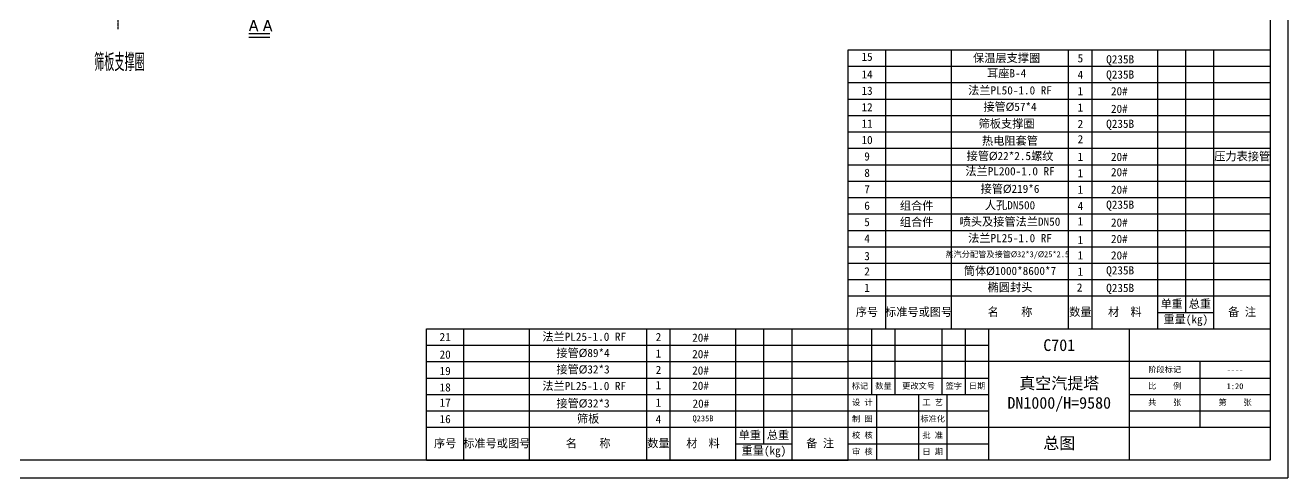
# Model space of a CAD drawing. Header units: millimetres. Extents: x 14267 to 75871, y -516 to 30235.
# Drawn here: x 50449 to 61222, y 18285 to 22144 of the extents above; entities that cross this region are included whole.
import ezdxf

# ---------------------------------------------------------------- set-up
doc = ezdxf.new("R2010")
doc.units = ezdxf.units.MM
doc.linetypes.add('ACAD_ISO04W100', pattern=[30, 24, -3, 0, -3])
for name, color, linetype, lineweight in [('中心线', 1, 'ACAD_ISO04W100', 13), ('文字', 6, 'Continuous', 13), ('粗实线', 7, 'Continuous', 35), ('辅助线', 4, 'Continuous', 13)]:
    doc.layers.add(name, color=color, linetype=linetype, lineweight=lineweight)
doc.styles.get("Standard").update_dxf_attribs({"font": 'txt', "bigfont": 'gbcbig.shx'})
doc.styles.add('样式1', font='', dxfattribs={"height": 3.5})
doc.styles.get('样式1').set_extended_font_data('FangSong_GB2312')

msp = doc.modelspace()

# ---------------------------------------------------------------- linework, layer by layer
at = {"lineweight": -3}
for p, q in [((61222.34, 29834.77), (61222.34, 18284.77)), ((61072.34, 29684.77), (61072.34, 18434.77)), ((61072.34, 18434.77), (42282.34, 18434.77)), ((42132.34, 18284.77), (61222.34, 18284.77))]:
    msp.add_line(p, q, dxfattribs=at)
at = {"layer": '中心线', "lineweight": -3}
msp.add_line((51241.48, 22109.71), (51241.48, 23229.71), dxfattribs=at)
at = {"layer": '粗实线', "lineweight": -3}
for p, q in [((52357.18, 22073.03), (52537.18, 22073.03)), ((52357.18, 22043.03), (52537.18, 22043.03)), ((57472.34, 19554.77), (57472.34, 21934.77)), ((57472.34, 19834.77), (61072.34, 19834.77)), ((53872.34, 18434.77), (53872.34, 19554.77)), ((57472.34, 19554.77), (61072.34, 19554.77)), ((57472.34, 18434.77), (57472.34, 19554.77)), ((58672.34, 18434.77), (58672.34, 19554.77)), ((59872.34, 18434.77), (59872.34, 19554.77)), ((61072.34, 19274.77), (58672.34, 19274.77)), ((57472.34, 18994.77), (58672.34, 18994.77)), ((53872.34, 18714.77), (57472.34, 18714.77)), ((58672.34, 18714.77), (61072.34, 18714.77)), ((53872.34, 18434.77), (57472.34, 18434.77))]:
    msp.add_line(p, q, dxfattribs=at)
at = {"layer": '辅助线', "lineweight": -3}
for p, q in [((57472.34, 21934.77), (61072.34, 21934.77)), ((57792.34, 19554.77), (57792.34, 21934.77)), ((58352.34, 19554.77), (58352.34, 21934.77)), ((59352.34, 19554.77), (59352.34, 21934.77)), ((59552.34, 19554.77), (59552.34, 21934.77)), ((60112.34, 19554.77), (60112.34, 21934.77)), ((60352.34, 19694.77), (60352.34, 21934.77)), ((60592.34, 19554.77), (60592.34, 21934.77)), ((57472.34, 21794.77), (61072.34, 21794.77)), ((57472.34, 21654.77), (61072.34, 21654.77)), ((57472.34, 21514.77), (61072.34, 21514.77)), ((57472.34, 21374.77), (61072.34, 21374.77)), ((57472.34, 21234.77), (61072.34, 21234.77)), ((57472.34, 21094.77), (61072.34, 21094.77)), ((57472.34, 20954.77), (61072.34, 20954.77)), ((57472.34, 20814.77), (61072.34, 20814.77)), ((57472.34, 20674.77), (61072.34, 20674.77)), ((57472.34, 20534.77), (61072.34, 20534.77)), ((57472.34, 20394.77), (61072.34, 20394.77)), ((57472.34, 20254.77), (61072.34, 20254.77)), ((57472.34, 20114.77), (61072.34, 20114.77)), ((57472.34, 19974.77), (61072.34, 19974.77)), ((60112.34, 19694.77), (60592.34, 19694.77)), ((53872.34, 19554.77), (57472.34, 19554.77)), ((54192.34, 18434.77), (54192.34, 19554.77)), ((54752.34, 18434.77), (54752.34, 19554.77)), ((55752.34, 18434.77), (55752.34, 19554.77)), ((55952.34, 18434.77), (55952.34, 19554.77)), ((56512.34, 18434.77), (56512.34, 19554.77)), ((56752.34, 18574.77), (56752.34, 19554.77)), ((56992.34, 18434.77), (56992.34, 19554.77)), ((57672.34, 18994.77), (57672.34, 19554.77)), ((57872.34, 18994.77), (57872.34, 19554.77)), ((58272.34, 18994.77), (58272.34, 19554.77)), ((58472.34, 18994.77), (58472.34, 19554.77)), ((53872.34, 19414.77), (57472.34, 19414.77)), ((57472.34, 19414.77), (58672.34, 19414.77)), ((53872.34, 19274.77), (57472.34, 19274.77)), ((58672.34, 19274.77), (57472.34, 19274.77)), ((60472.34, 19274.77), (60472.34, 18714.77)), ((53872.34, 19134.77), (57472.34, 19134.77)), ((57472.34, 19134.77), (58672.34, 19134.77)), ((59872.34, 19134.77), (61072.34, 19134.77)), ((53872.34, 18994.77), (57472.34, 18994.77)), ((57712.34, 18994.77), (57712.34, 18434.77)), ((58072.34, 18994.77), (58072.34, 18434.77)), ((58312.34, 18994.77), (58312.34, 18434.77)), ((59872.34, 18994.77), (61072.34, 18994.77)), ((53872.34, 18854.77), (57472.34, 18854.77)), ((57472.34, 18854.77), (58672.34, 18854.77)), ((59872.34, 18854.77), (61072.34, 18854.77)), ((57472.34, 18714.77), (58672.34, 18714.77)), ((56512.34, 18574.77), (56992.34, 18574.77)), ((57472.34, 18574.77), (58672.34, 18574.77))]:
    msp.add_line(p, q, dxfattribs=at)

# ---------------------------------------------------------------- texts
at = {"lineweight": -3, "attachment_point": 1}
for s, insert, char_height, width in [('A', (52357.18, 22193.03), 100, 1329.6687), ('A', (52477.18, 22193.03), 100, 1329.6687), ('{\\W0.8;筛板支撑圈}', (51037.08, 21902.49), 150, 1427.1796)]:
    msp.add_mtext(s, dxfattribs=dict(at, insert=insert, char_height=char_height, width=width))
at = {"layer": '文字', "lineweight": -3, "attachment_point": 5, "style": '样式1'}
for s, insert, char_height, width in [('15', (57632.34, 21874.77), 70, 320), ('保温层支撑圈', (58823.4, 21860.59), 70, 1000), ('5', (59452.91, 21862.04), 70, 320), ('Q235B', (59792.34, 21844.77), 70, 1000), ('耳座B-4', (58823.4, 21730.59), 70, 1000), ('14', (57632.34, 21724.77), 70, 320), ('4', (59452.91, 21722.04), 70, 320), ('Q235B', (59792.34, 21714.77), 70, 1000), ('13', (57632.34, 21584.77), 70, 320), ('法兰PL50-1.0 RF', (58852.34, 21584.77), 70, 1000), ('1', (59452.91, 21582.04), 70, 320), ('20#', (59785.21, 21580.64), 70, 320), ('12', (57632.34, 21444.77), 70, 320), ('接管{\\fVrinda|b0|i0|c134|p2;%%C}57*4', (58852.34, 21444.77), 70, 1184.2959), ('1', (59452.91, 21442.04), 70, 320), ('20#', (59785.21, 21430.64), 70, 320), ('11', (57632.34, 21304.77), 70, 320), ('筛板支撑圈', (58823.4, 21300.59), 70, 1000), ('2', (59452.91, 21302.04), 70, 320), ('Q235B', (59792.34, 21294.77), 70, 1000), ('10', (57632.34, 21164.77), 70, 320), ('热电阻套管', (58852.34, 21154.77), 70, 1184.2959), ('2', (59452.91, 21172.04), 70, 320), ('9', (57632.34, 21024.77), 70, 320), ('接管{\\fVrinda|b0|i0|c134|p2;%%C}22*2.5螺纹', (58852.34, 21024.77), 70, 1184.2959), ('1', (59452.91, 21022.04), 70, 320), ('20#', (59785.21, 21020.64), 70, 320), ('压力表接管', (60833.66, 21021.79), 70, 1000), ('8', (57632.34, 20884.77), 70, 320), ('法兰PL200-1.0 RF', (58852.34, 20894.77), 70, 1000), ('1', (59452.91, 20882.04), 70, 320), ('20#', (59785.21, 20890.64), 70, 320), ('接管{\\fVrinda|b0|i0|c134|p2;%%C}219*6', (58852.34, 20744.77), 70, 1184.2959), ('7', (57632.34, 20744.77), 70, 320), ('1', (59452.91, 20742.04), 70, 320), ('20#', (59785.21, 20740.64), 70, 320), ('6', (57632.34, 20604.77), 70, 320), ('组合件', (58055.76, 20601.32), 70, 1000), ('人孔DN500', (58852.34, 20604.77), 70, 1000), ('4', (59452.91, 20602.04), 70, 320), ('Q235B', (59792.34, 20604.77), 70, 1000), ('5', (57632.34, 20464.77), 70, 320), ('组合件', (58055.76, 20461.32), 70, 1000), ('喷头及接管法兰DN50', (58852.34, 20464.77), 70, 1000), ('1', (59452.91, 20472.04), 70, 320), ('20#', (59785.21, 20460.64), 70, 320), ('法兰PL25-1.0 RF', (58852.34, 20324.77), 70, 1000), ('4', (57632.34, 20324.77), 70, 320), ('1', (59452.91, 20312.04), 70, 320), ('20#', (59785.21, 20320.64), 70, 320), ('3', (57632.34, 20174.77), 70, 320), ('蒸汽分配管及接管{\\fVrinda|b0|i0|c134|p2;%%C}32*3/{\\fVrinda|b0|i0|c134|p2;%%C}25*2.5', (58828.78, 20184.77), 50, 1184.2959), ('1', (59452.91, 20182.04), 70, 320), ('20#', (59785.21, 20180.64), 70, 320), ('2', (57632.34, 20044.77), 70, 320), ('筒体{\\fVrinda|b0|i0|c134|p2;%%C}1000*8600*7', (58852.34, 20044.77), 70, 1000), ('1', (59452.91, 20042.04), 70, 320), ('Q235B', (59792.34, 20044.77), 70, 1000), ('1', (57632.34, 19904.77), 70, 320), ('椭圆封头', (58852.34, 19904.77), 70, 1000), ('2', (59446.35, 19907.39), 70, 320), ('Q235B', (59792.34, 19894.77), 70, 1000), ('序号', (57632.34, 19694.77), 70, 320), ('标准号或图号', (58072.34, 19694.77), 70, 560), ('名    称', (58852.34, 19694.77), 70, 1000), ('数量', (59452.34, 19694.77), 70, 200), ('材  料', (59832.34, 19694.77), 70, 560), ('{\\H0.9821x;单重}', (60232.34, 19764.77), 70, 240), ('总重', (60472.34, 19764.77), 70, 240), ('备 注', (60832.34, 19694.77), 70, 480), ('重量(kg)', (60352.34, 19624.77), 70, 480), ('法兰PL25-1.0 RF', (55218.94, 19483.56), 70, 1000), ('2', (55852.34, 19484.77), 70, 200), ('20#', (56211.63, 19478.93), 70, 320), ('接管{\\fVrinda|b0|i0|c134|p2;%%C}89*4', (55208.86, 19344.87), 70, 1184.2959), ('C701', (59272.34, 19414.77), 100, 1200), ('1', (55852.34, 19344.77), 70, 200), ('20#', (56211.63, 19338.93), 70, 320), ('接管{\\fVrinda|b0|i0|c134|p2;%%C}32*3', (55208.86, 19204.87), 70, 1184.2959), ('2', (55852.34, 19204.77), 70, 200), ('20#', (56211.63, 19198.93), 70, 320), ('阶段标记', (60172.34, 19204.77), 50, 600), ('----', (60772.34, 19204.77), 50, 600), ('法兰PL25-1.0 RF', (55218.94, 19063.56), 70, 1000), ('1', (55852.34, 19074.77), 70, 200), ('20#', (56211.63, 19068.93), 70, 320), ('标记', (57572.34, 19064.77), 50, 200), ('数量', (57772.34, 19064.77), 50, 200), ('更改文号', (58072.34, 19064.77), 50, 400), ('签字', (58372.34, 19064.77), 50, 200), ('日期', (58572.34, 19064.77), 50, 200), ('真空汽提塔\\PDN1000/H=9580', (59272.34, 18994.77), 100, 1200), ('比    例', (60172.34, 19064.77), 50, 600), ('1:20', (60772.34, 19064.77), 50, 600), ('接管{\\fVrinda|b0|i0|c134|p2;%%C}32*3', (55208.86, 18914.87), 70, 1184.2959), ('1', (55852.34, 18924.77), 70, 200), ('20#', (56214.62, 18916.4), 70, 320), ('设 计', (57592.34, 18924.77), 50, 240), ('工 艺', (58192.34, 18924.77), 50, 240), ('共    张', (60172.34, 18924.77), 50, 600), ('第    张', (60772.34, 18924.77), 50, 600), ('4', (55852.34, 18784.77), 70, 200), ('Q235B', (56232.34, 18784.77), 50, 560), ('制 图', (57592.34, 18784.77), 50, 240), ('标准化', (58192.34, 18784.77), 50, 240), ('{\\H0.9821x;单重}', (56632.34, 18644.77), 70, 240), ('总重', (56872.34, 18644.77), 70, 240), ('校 核', (57592.34, 18644.77), 50, 240), ('批 准', (58192.34, 18644.77), 50, 240), ('总图', (59272.34, 18574.77), 100, 1200), ('数量', (55852.34, 18574.77), 70, 200), ('材  料', (56232.34, 18574.77), 70, 560), ('重量(kg)', (56752.34, 18504.77), 70, 480), ('备 注', (57232.34, 18574.77), 70, 480), ('审 核', (57592.34, 18504.77), 50, 240), ('日 期', (58192.34, 18504.77), 50, 240)]:
    msp.add_mtext(s, dxfattribs=dict(at, insert=insert, char_height=char_height, width=width))
at = {"layer": '文字', "char_height": 70, "attachment_point": 5, "style": '样式1'}
for s, insert, width in [('21', (54032.34, 19484.77), 320), ('20', (54032.34, 19334.77), 320), ('19', (54032.34, 19194.77), 320), ('18', (54032.34, 19054.77), 320), ('17', (54032.34, 18924.77), 320), ('16', (54032.34, 18784.77), 320), ('筛板', (55252.34, 18784.77), 1000), ('序号', (54032.34, 18574.77), 320), ('标准号或图号', (54472.34, 18574.77), 560), ('名    称', (55252.34, 18574.77), 1000)]:
    msp.add_mtext(s, dxfattribs=dict(at, insert=insert, width=width))

doc.saveas('drawing.dxf')
